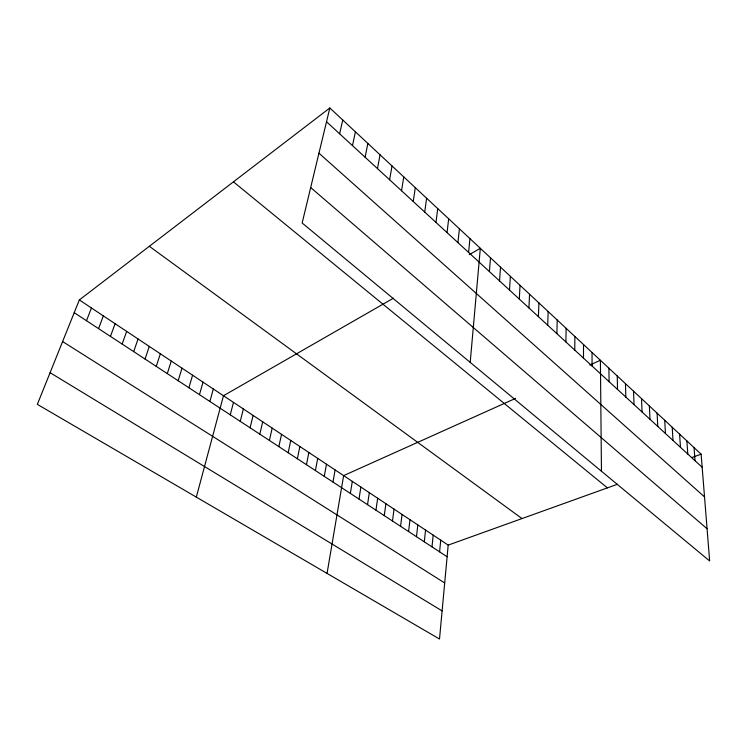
<?xml version="1.0" encoding="UTF-8"?>
<svg xmlns="http://www.w3.org/2000/svg" width="747" height="747" viewBox="0 0 747 747"><rect width="100%" height="100%" fill="white"/><g stroke="black" fill="none" stroke-linecap="round" stroke-linejoin="round"><path stroke-width="1.12" d="M583.482 358.121L583.528 344.544M574.76 350.091L574.891 336.495M565.89 341.939L566.123 328.307M556.879 333.648L557.206 319.996M547.719 325.216L548.139 311.546M538.4 316.653L538.932 302.955M528.932 307.941L529.567 294.225M519.305 299.08L520.052 285.354M509.51 290.069L510.369 276.325M499.547 280.909L500.527 267.146M489.416 271.581L490.508 257.808M470.208 362.388L480.321 248.303L469.321 254.624M79.341 299.939L448.191 545.105L439.507 639.03L37.35 404.36L79.341 299.939L329.829 107.97L701.116 454.195L709.65 560.969L302.152 222.998L329.829 107.97M468.602 252.439L469.956 238.638M439.591 551.837L440.739 540.146M431.981 546.851L433.195 535.132M457.92 242.616L459.414 228.806M424.277 541.808L425.557 530.053M416.481 536.701L417.825 524.917M447.051 232.616L448.676 218.796M408.581 531.528L409.991 519.716M400.579 526.299L402.063 514.44M435.977 222.429L437.751 208.609M392.474 520.995L394.033 509.109M424.707 212.064L426.621 198.235M384.266 515.617L385.91 503.702M375.956 510.182L377.674 498.23M367.533 504.664L369.326 492.684M413.231 201.503L415.295 187.674M358.999 499.08L360.876 487.063M401.531 190.746L403.763 176.918M350.352 493.422L352.313 481.376M327.055 573.416L343.639 475.615L515.57 398.375M389.617 179.784L392.016 165.955M332.975 482.048L335.114 469.947M324.254 476.334L326.476 464.204M377.478 168.617L380.046 154.797M315.411 470.554L317.718 458.387M306.447 464.69L308.856 452.486M365.106 157.234L367.841 143.424M297.371 458.742L299.864 446.519M352.491 145.628L355.413 131.836M288.174 452.719L290.76 440.469M278.846 446.622L281.535 434.334M269.396 440.431L272.188 428.115M339.633 133.797L342.742 120.015M259.816 434.166L262.711 421.822M250.105 427.807L253.102 415.435M240.254 421.355L243.363 408.964M230.272 414.828L233.494 402.4M196.321 497.128L223.484 395.742L393.389 298.212M209.87 401.475L213.325 389M199.458 394.659L203.035 382.156M188.888 387.74L192.586 375.209M178.169 380.727L181.997 368.168M167.3 373.603L171.25 361.025M156.263 366.385L160.344 353.779M145.058 359.055L149.279 346.431M133.694 351.613L138.055 338.97M122.153 344.059L126.663 331.397M110.444 336.393L115.103 323.712M98.557 328.615L103.357 315.906M86.484 320.706L91.442 307.988M589.766 365.05L600.401 360.269L601.456 471.236M448.191 545.105L617.489 484.252M691.843 457.528L701.116 454.195M50.086 372.688L442.103 610.915M62.608 341.547L444.689 582.959M74.214 312.685L447.117 556.758M149.344 246.295L522.013 518.567M233.447 181.838L607.404 487.875M310.677 187.553L707.073 528.736M318.95 153.182L704.533 496.914M326.514 121.733L702.171 467.295M694.047 447.602L695.037 460.74M686.876 440.917L687.81 454.092M679.602 434.128L680.47 447.341M672.216 427.237L673.019 440.487M664.718 420.244L665.456 433.521M657.099 413.147L657.771 426.462M649.376 405.938L649.974 419.282M641.524 398.618L642.056 411.999M633.559 391.195L634.007 404.594M625.463 383.641L625.837 397.077M617.237 375.974L617.536 389.448M608.889 368.187L609.094 381.68M592.035 352.472L592.072 366.021"/></g></svg>
